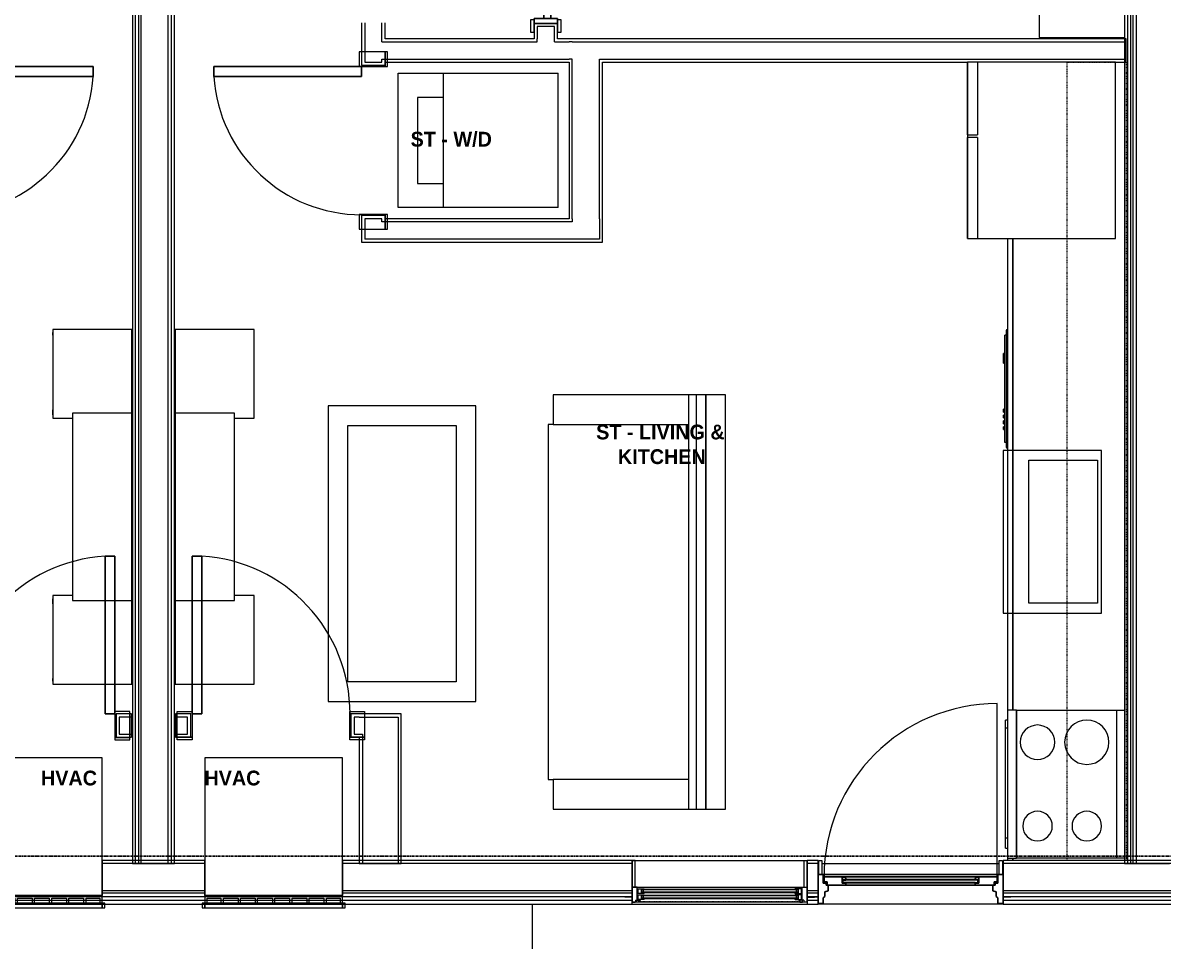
# Model space of a CAD drawing. Header units: inches. Extents: x -4093 to -1777, y 9773 to 12264.
# Drawn here: x -2741.2 to -2509.9, y 11268.6 to 11454.9 of the extents above; entities that cross this region are included whole.
import ezdxf

# ---------------------------------------------------------------- set-up
doc = ezdxf.new("R2010")
doc.units = ezdxf.units.IN
doc.header["$MEASUREMENT"] = 0
doc.linetypes.add('Dash', pattern=[0.25, 0.125, -0.125])
doc.linetypes.add('Grid Line 1_2_', pattern=[0.875, 0.5, -0.125, 0.125, -0.125])
for name, color, linetype, lineweight in [('0-1', 7, 'Continuous', 5), ('0-2', 7, 'Continuous', 9), ('A-AREA-IDEN', 2, 'Continuous', 9), ('A-DETL-GENF', 92, 'Continuous', 18), ('A-DETL-GENF-HDLN', 1, 'Dash', 9), ('A-DOOR-1', 7, 'Continuous', 9), ('A-DOOR-2', 10, 'Continuous', 30), ('A-DOOR-4', 31, 'Continuous', 9), ('A-DOOR-5', 31, 'Continuous', 30), ('A-DOOR-FRAM', 31, 'Continuous', 30), ('A-DOOR-FRAM-1', 10, 'Continuous', 30), ('A-DOOR-FRAM-2', 31, 'Continuous', 9), ('A-DOOR-GLAZ', 31, 'Continuous', 9), ('A-FLOR-1', 7, 'Continuous', 9), ('A-FLOR-2', 192, 'Continuous', 9), ('A-GENM', 5, 'Continuous', 9), ('A-GLAZ', 151, 'Continuous', 18), ('A-GLAZ-1', 151, 'Continuous', 9), ('A-GLAZ-2', 151, 'Continuous', 30), ('A-WALL', 113, 'Continuous', 18), ('A-WALL-1', 7, 'Continuous', 9), ('A-WALL-2', 250, 'Continuous', 18), ('A-WALL-3', 113, 'Continuous', 9), ('I-FURN', 30, 'Continuous', 9), ('I-FURN-1', 7, 'Continuous', 9), ('I-WALL-1', 7, 'Continuous', 9), ('P-SANR-FIXT-1', 7, 'Continuous', 9), ('Q-CASE-1', 7, 'Continuous', 9), ('Q-CASE-HDLN-1', 7, 'Dash', 9), ('Q-SPCQ-1', 7, 'Continuous', 9), ('S-GRID-1', 1, 'Grid Line 1_2_', 30)]:
    doc.layers.add(name, color=color, linetype=linetype, lineweight=lineweight)
doc.styles.add('Century Gothic_B', font='GOTHICB.TTF', dxfattribs={"height": 3})

# ---------------------------------------------------------------- blocks, each defined once
blk = doc.blocks.new('Entertainment_Center_14771 - Entertainment_Center_14771-1352616-BACKGROUND - 1ST FLOOR')
at = {"layer": 'I-FURN-1'}
for p, q in [((-36, 6.12), (-19, 6.12)), ((-36, 6), (-36, 6.12)), ((-19, 6), (-36, 6)), ((-19, 6), (-36, 6)), ((-36, 6), (-36, -10)), ((-19, 6.12), (19, 6.12)), ((-19, 6), (-19, 6.12)), ((19, 6), (-19, 6)), ((19, 6), (-19, 6)), ((-19, 6), (-19, -6)), ((19, 6.12), (36, 6.12)), ((19, 6.12), (19, 6)), ((36, 6), (19, 6)), ((19, -6), (19, 6)), ((36, 6), (19, 6)), ((36, 6), (36, 6.12)), ((36, -10), (36, 6)), ((-19, -6), (19, -6)), ((-18, -10), (-18, -6)), ((18, -6), (18, -10)), ((-36, -10), (-18, -10)), ((-35.34, -10), (-35.34, -10.03)), ((-35.34, -10.03), (-34.85, -10.03)), ((-34.85, -10.03), (-34.85, -10)), ((-19.66, -10), (-19.66, -10.03)), ((-19.66, -10.03), (-18.66, -10.03)), ((-18.66, -10.03), (-18.66, -10)), ((18, -10), (36, -10)), ((18.66, -10), (18.66, -10.03)), ((18.66, -10.03), (19.66, -10.03)), ((19.66, -10.03), (19.66, -10)), ((34.85, -10), (34.85, -10.03)), ((34.85, -10.03), (35.34, -10.03)), ((35.34, -10.03), (35.34, -10))]:
    blk.add_line(p, q, dxfattribs=at)
blk = doc.blocks.new('Couch-Both_Arms-Generic - 1-1352606-BACKGROUND - 1ST FLOOR')
at = {"layer": 'I-FURN'}
for p, q in [((-42, 13.5), (42, 13.5)), ((42, 13.5), (-42, 13.5)), ((-42, 13.5), (-42, 10)), ((42, 10), (42, 13.5)), ((-42, 11.5), (42, 11.5)), ((-42, 10), (-42, -17.5)), ((-42, 10), (42, 10)), ((-36, -17.5), (-36, 10)), ((36, 10), (36, -17.5)), ((42, -17.5), (42, 10)), ((-42, -17.5), (-36, -17.5)), ((-36, -17.5), (-36, -18.5)), ((-36, -18.5), (36, -18.5)), ((36, -18.5), (36, -17.5)), ((36, -17.5), (42, -17.5))]:
    blk.add_line(p, q, dxfattribs=at)
at = {"layer": 'I-FURN-1'}
for p, q in [((42, 17.5), (-42, 17.5)), ((-42, 17.5), (-42, 13.5)), ((42, 13.5), (42, 17.5))]:
    blk.add_line(p, q, dxfattribs=at)
blk = doc.blocks.new('Table-Coffee - one-1352608-BACKGROUND - 1ST FLOOR')
at = {"layer": 'I-FURN-1'}
for p, q in [((30.72, 18.75), (-29.28, 18.75)), ((-29.28, 18.75), (-29.28, -11.25)), ((30.72, -11.25), (30.72, 18.75)), ((-25.28, -7.25), (-25.28, 14.75)), ((-25.28, 14.75), (26.72, 14.75)), ((26.72, 14.75), (26.72, -7.25)), ((26.72, -7.25), (-25.28, -7.25)), ((-29.28, -11.25), (30.72, -11.25))]:
    blk.add_line(p, q, dxfattribs=at)
blk = doc.blocks.new('Entertainment_Center_14771 - Entertainment_Center_14771-3403083-BACKGROUND - 1ST FLOOR')
at = {"layer": 'I-FURN-1'}
for p, q in [((-18, 10), (-36, 10)), ((-36, 10), (-36, -6)), ((-34.85, 10.03), (-35.34, 10.03)), ((-35.34, 10.03), (-35.34, 10)), ((-34.85, 10), (-34.85, 10.03)), ((-18.66, 10.03), (-19.66, 10.03)), ((-19.66, 10.03), (-19.66, 10)), ((-18.66, 10), (-18.66, 10.03)), ((-18, 6), (-18, 10)), ((36, 10), (18, 10)), ((18, 10), (18, 6)), ((18.66, 10.03), (18.66, 10)), ((19.66, 10.03), (18.66, 10.03)), ((19.66, 10), (19.66, 10.03)), ((35.34, 10.03), (34.85, 10.03)), ((34.85, 10.03), (34.85, 10)), ((35.34, 10), (35.34, 10.03)), ((36, -6), (36, 10)), ((19, 6), (-19, 6)), ((-19, 6), (-19, -6)), ((19, -6), (19, 6)), ((-36, -6), (-19, -6)), ((-36, -6.13), (-36, -6)), ((-36, -6), (-19, -6)), ((-19, -6.13), (-36, -6.13)), ((-19, -6), (19, -6)), ((-19, -6.13), (-19, -6)), ((-19, -6), (19, -6)), ((19, -6.13), (-19, -6.13)), ((19, -6), (36, -6)), ((19, -6), (19, -6.13)), ((19, -6), (36, -6)), ((36, -6.13), (19, -6.13)), ((36, -6.13), (36, -6))]:
    blk.add_line(p, q, dxfattribs=at)
blk = doc.blocks.new('SLIDING - FLUSH - SLIDING - FLUSH - 5-0 x 6-8-3934327-BACKGROUND - 1ST FLOOR')
at = {"layer": 'A-DOOR-1'}
for p, q in [((-30.25, 3), (-32.75, 3)), ((-32.75, 3), (-32.75, 2.25)), ((-30.25, 2.25), (-30.25, 3)), ((30.25, 3), (30.25, 2.25)), ((32.75, 3), (30.25, 3)), ((32.75, 2.25), (32.75, 3)), ((-32.75, 2.25), (-30.25, 2.25)), ((30.25, 2.25), (32.75, 2.25)), ((-30.25, -2.5), (-32.75, -2.5)), ((-32.75, -2.5), (-32.75, -3.25)), ((-32.75, -3.25), (-30.25, -3.25)), ((-30.25, -3.25), (-30.25, -2.5)), ((32.75, -2.5), (30.25, -2.5)), ((30.25, -2.5), (30.25, -3.25)), ((30.25, -3.25), (32.75, -3.25)), ((32.75, -3.25), (32.75, -2.5))]:
    blk.add_line(p, q, dxfattribs=at)
at = {"layer": 'A-DOOR-2'}
for p, q in [((1, 2.25), (-30, 2.25)), ((-30, 2.25), (-30, 0.87)), ((-30, 0.87), (1, 0.87)), ((30, 0.87), (-1, 0.87)), ((-1, 0.87), (-1, -0.5)), ((1, 0.87), (1, 2.25)), ((30, -0.5), (30, 0.87)), ((-1, -0.5), (30, -0.5))]:
    blk.add_line(p, q, dxfattribs=at)
at = {"layer": 'A-DOOR-FRAM-1'}
for p, q in [((-30, 2.25), (-31, 2.25)), ((-31, 2.25), (-31, -2.5)), ((-30, -2.5), (-30, 2.25)), ((31, 2.25), (30, 2.25)), ((30, 2.25), (30, -2.5)), ((31, -2.5), (31, 2.25)), ((-31, -2.5), (-30, -2.5)), ((30, -2.5), (31, -2.5))]:
    blk.add_line(p, q, dxfattribs=at)
blk = doc.blocks.new('SWING - SINGLE - FLUSH - SWING - FLUSH - 2-6 x 6-8 - PASSAGE-4346080-BACKGROUND - 1ST FLOOR')
at = {"layer": 'A-DOOR-1'}
for p, q in [((-15, 2.875), (-18, 2.875)), ((-18, 2.875), (-18, -2.375)), ((-15, -2.375), (-15, 2.875)), ((18, 2.875), (15, 2.875)), ((15, 2.875), (15, -2.375)), ((18, -2.375), (18, 2.875)), ((-18, -2.375), (-15, -2.375)), ((-15, -2.375), (-18, -2.375)), ((-18, -2.375), (-18, -2.875)), ((-18, -2.875), (-15, -2.875)), ((-15, -2.875), (-15, -2.375)), ((15, -2.375), (18, -2.375)), ((18, -2.375), (15, -2.375)), ((15, -2.375), (15, -2.875)), ((15, -2.875), (18, -2.875)), ((18, -2.875), (18, -2.375))]:
    blk.add_line(p, q, dxfattribs=at)
blk.add_arc((15, 2.375), 30.067, 93.81407, 180, dxfattribs=at)
at = {"layer": 'A-DOOR-2'}
for p, q in [((13, 2.375), (13, 32.375)), ((15, 32.375), (13, 32.375)), ((15, 2.375), (15, 32.375)), ((15, 2.375), (13, 2.375))]:
    blk.add_line(p, q, dxfattribs=at)
blk = doc.blocks.new('Stacked Washer and Dryer - 26_x25_ - Private-3627842-BACKGROUND - 1ST FLOOR')
at = {"layer": 'P-SANR-FIXT-1'}
for p, q in [((0, 13.625), (32.4375, 13.625)), ((0, 13.625), (0, -13.625)), ((23.34375, -13.625), (23.34375, 13.625)), ((32.4375, 13.625), (32.4375, -13.625)), ((28.53125, 8.75), (23.34375, 8.75)), ((28.53125, -8.75), (28.53125, 8.75)), ((23.34375, -8.75), (28.53125, -8.75)), ((32.4375, -13.625), (0, -13.625))]:
    blk.add_line(p, q, dxfattribs=at)
blk = doc.blocks.new('SWING - SINGLE - FLUSH - SWING - FLUSH - 2-6 x 6-8 - PASSAGE-4346079-BACKGROUND - 1ST FLOOR')
at = {"layer": 'A-DOOR-1'}
for p, q in [((-18, 2.375), (-18, 2.875)), ((-18, 2.875), (-15, 2.875)), ((-18, 2.375), (-15, 2.375)), ((-18, -2.875), (-18, 2.375)), ((-15, 2.375), (-18, 2.375)), ((-15, 2.875), (-15, 2.375)), ((-15, 2.375), (-15, -2.875)), ((15, 2.375), (15, 2.875)), ((15, 2.875), (18, 2.875)), ((15, 2.375), (18, 2.375)), ((15, -2.875), (15, 2.375)), ((18, 2.375), (15, 2.375)), ((18, 2.875), (18, 2.375)), ((18, 2.375), (18, -2.875)), ((-15, -2.875), (-18, -2.875)), ((18, -2.875), (15, -2.875))]:
    blk.add_line(p, q, dxfattribs=at)
blk.add_arc((15, -2.375), 30.067, 180, 266.18593, dxfattribs=at)
at = {"layer": 'A-DOOR-2'}
for p, q in [((13, -2.375), (13, -32.375)), ((15, -2.375), (13, -2.375)), ((15, -2.375), (15, -32.375)), ((15, -32.375), (13, -32.375))]:
    blk.add_line(p, q, dxfattribs=at)
blk = doc.blocks.new('Table-Night Stand - 18_ x 18_ x 24_-V68-BACKGROUND - 1ST FLOOR')
at = {"layer": 'I-FURN-1'}
for p, q in [((18.15, 0), (18.15, 17.37)), ((0.15, 0), (18.15, 0))]:
    blk.add_line(p, q, dxfattribs=at)
blk = doc.blocks.new('OD_CW_Base Cabinet - OD_CW_Base Cabinet-3857769-BACKGROUND - 1ST FLOOR')
at = {"layer": 'Q-CASE-1'}
for p, q in [((0.74, 0), (1.24, 0)), ((31.24, 0), (126.94, 0))]:
    blk.add_line(p, q, dxfattribs=at)
blk = doc.blocks.new('OD_CW_Upper Cabinet - OD_CW_Upper Cabinet-4366999-BACKGROUND - 1ST FLOOR')
at = {"layer": 'Q-CASE-HDLN-1'}
for p, q in [((0.74, -24), (0.74, -12)), ((0.74, -12), (162.69, -12)), ((162.69, -12), (162.69, -24)), ((162.69, -24), (0.74, -24))]:
    blk.add_line(p, q, dxfattribs=at)
blk = doc.blocks.new('SWING - SINGLE - FLUSH - SWING - 32_ x 80_ - WITH ACOUSTICAL SEAL-4346081-BACKGROUND - 1ST FLOOR')
at = {"layer": 'A-DOOR-1'}
for p, q in [((-19, 2.37), (-19, 2.87)), ((-19, 2.87), (-16, 2.87)), ((-19, 2.37), (-16, 2.37)), ((-19, -2.88), (-19, 2.37)), ((-16, 2.37), (-19, 2.37)), ((-16, 2.87), (-16, 2.37)), ((-16, 2.37), (-16, -2.88)), ((16, 2.37), (16, 2.87)), ((16, 2.87), (19, 2.87)), ((16, 2.37), (19, 2.37)), ((16, -2.88), (16, 2.37)), ((19, 2.37), (16, 2.37)), ((19, 2.87), (19, 2.37)), ((19, 2.37), (19, -2.88)), ((-16, -2.88), (-19, -2.88)), ((19, -2.88), (16, -2.88))]:
    blk.add_line(p, q, dxfattribs=at)
blk.add_arc((16, -2.38), 32.07, 180, 266.4241, dxfattribs=at)
at = {"layer": 'A-DOOR-2'}
for p, q in [((14, -2.38), (14, -34.38)), ((16, -2.38), (14, -2.38)), ((16, -2.38), (16, -34.38)), ((16, -34.38), (14, -34.38))]:
    blk.add_line(p, q, dxfattribs=at)
blk = doc.blocks.new('SWING - SINGLE - FLUSH - SWING - 32_ x 80_ - WITH ACOUSTICAL SEAL-4346071-BACKGROUND - 1ST FLOOR')
at = {"layer": 'A-DOOR-1'}
for p, q in [((-16, 2.87), (-19, 2.87)), ((-19, 2.87), (-19, -2.38)), ((-16, -2.38), (-16, 2.87)), ((19, 2.87), (16, 2.87)), ((16, 2.87), (16, -2.38)), ((19, -2.38), (19, 2.87)), ((-19, -2.38), (-16, -2.38)), ((-16, -2.38), (-19, -2.38)), ((-19, -2.38), (-19, -2.88)), ((-19, -2.88), (-16, -2.88)), ((-16, -2.88), (-16, -2.38)), ((16, -2.38), (19, -2.38)), ((19, -2.38), (16, -2.38)), ((16, -2.38), (16, -2.88)), ((16, -2.88), (19, -2.88)), ((19, -2.88), (19, -2.38))]:
    blk.add_line(p, q, dxfattribs=at)
blk.add_arc((16, 2.37), 32.07, 93.5759, 180, dxfattribs=at)
at = {"layer": 'A-DOOR-2'}
for p, q in [((14, 2.37), (14, 34.38)), ((16, 34.38), (14, 34.38)), ((16, 2.37), (16, 34.38)), ((16, 2.37), (14, 2.37))]:
    blk.add_line(p, q, dxfattribs=at)
blk = doc.blocks.new('Stainless Steel Farmhous Kitchen Sink - Stainless Steel Farmhous Kitchen Sink-2443921-BACKGROUND - 1ST FLOOR')
at = {"layer": 'P-SANR-FIXT-1'}
for p, q in [((0, -2.25), (-33, -2.25)), ((-33, -2.25), (-33, -22.2)), ((0, -22.2), (0, -2.25)), ((-31, -16.96), (-31, -3)), ((-31, -3), (-2, -3)), ((-2, -3), (-2, -16.96)), ((-2, -16.96), (-31, -16.96)), ((-33, -22.2), (0, -22.2))]:
    blk.add_line(p, q, dxfattribs=at)
blk = doc.blocks.new('Refrigerator_-_Side-by-Side_6047 - 36_ X 30_-345559-BACKGROUND - 1ST FLOOR')
at = {"layer": 'Q-SPCQ-1'}
for p, q in [((17.87, 14.42), (-17.88, 14.42)), ((-17.88, 14.42), (-17.88, -15.58)), ((17.87, -15.58), (17.87, 14.42)), ((-17.88, -13.58), (-3.13, -13.58)), ((-17.88, -13.58), (-17.88, -15.58)), ((-3.13, -15.58), (-3.13, -13.58)), ((-2.63, -13.58), (17.87, -13.58)), ((-2.63, -13.58), (-2.63, -15.58)), ((17.87, -15.58), (17.87, -13.58)), ((-17.88, -15.58), (17.87, -15.58)), ((-3.13, -15.58), (-17.88, -15.58)), ((17.87, -15.58), (-2.63, -15.58))]:
    blk.add_line(p, q, dxfattribs=at)
blk = doc.blocks.new('CTR - 1st Phase - Unit Layouts_rvt-1-BACKGROUND - 1ST FLOOR')
at = {"layer": 'A-FLOR-1'}
for p, q in [((-2579.87, 11284.29), (-2579.75, 11284.29)), ((-2579.12, 11284.29), (-2543.12, 11284.29)), ((-2542.5, 11284.29), (-2542.37, 11284.29))]:
    blk.add_line(p, q, dxfattribs=at)
at = {"layer": 'A-WALL-1'}
for p, q in [((-2672.5, 11454.86), (-2672.5, 11446.24)), ((-2667.75, 11451.61), (-2667.75, 11454.86)), ((-2637.5, 11454.74), (-2637.5, 11451.61)), ((-2632.75, 11454.74), (-2637.5, 11454.74)), ((-2632.75, 11451.61), (-2632.75, 11454.74)), ((-2637.5, 11451.61), (-2667.75, 11451.61)), ((-2630.37, 11451.61), (-2632.75, 11451.61)), ((-2517.37, 11451.61), (-2630.37, 11451.61)), ((-2517.37, 11446.86), (-2517.37, 11451.61)), ((-2672.5, 11446.24), (-2667.75, 11446.24)), ((-2667.75, 11446.24), (-2667.75, 11446.86)), ((-2667.75, 11446.86), (-2630.37, 11446.86)), ((-2630.37, 11446.86), (-2630.37, 11415.12)), ((-2623.62, 11446.86), (-2549.56, 11446.86)), ((-2623.62, 11415.12), (-2623.62, 11446.86)), ((-2519.56, 11446.86), (-2517.37, 11446.86)), ((-2667.75, 11415.74), (-2672.5, 11415.74)), ((-2672.5, 11415.74), (-2672.5, 11410.37)), ((-2667.75, 11415.12), (-2667.75, 11415.74)), ((-2630.37, 11415.12), (-2667.75, 11415.12)), ((-2623.62, 11410.99), (-2623.62, 11415.12)), ((-2623.62, 11410.37), (-2623.62, 11410.99)), ((-2672.5, 11410.37), (-2671.87, 11410.37)), ((-2671.87, 11410.37), (-2667.75, 11410.37)), ((-2667.75, 11410.37), (-2623.62, 11410.37)), ((-2719.16, 11314.66), (-2722.29, 11314.66)), ((-2722.29, 11314.66), (-2722.29, 11309.91)), ((-2719.16, 11309.91), (-2719.16, 11314.66)), ((-2707.16, 11314.66), (-2710.29, 11314.66)), ((-2710.29, 11314.66), (-2710.29, 11309.91)), ((-2707.16, 11309.91), (-2707.16, 11314.66)), ((-2672.97, 11314.66), (-2674.66, 11314.66)), ((-2674.66, 11314.66), (-2674.66, 11309.91)), ((-2722.29, 11309.91), (-2719.16, 11309.91)), ((-2710.29, 11309.91), (-2707.16, 11309.91)), ((-2674.66, 11309.91), (-2672.97, 11309.91))]:
    blk.add_line(p, q, dxfattribs=at)
at = {"layer": 'A-WALL-2'}
for p, q in [((-2671.87, 11454.86), (-2671.87, 11446.86)), ((-2668.37, 11450.99), (-2668.37, 11454.86)), ((-2635.12, 11454.11), (-2636.87, 11454.11)), ((-2636.87, 11454.11), (-2636.87, 11451.61)), ((-2633.37, 11454.11), (-2635.12, 11454.11)), ((-2633.37, 11451.61), (-2633.37, 11454.11)), ((-2668.37, 11450.99), (-2667.75, 11450.99)), ((-2667.75, 11450.99), (-2636.87, 11450.99)), ((-2636.87, 11450.99), (-2636.87, 11451.61)), ((-2633.37, 11450.99), (-2633.37, 11451.61)), ((-2633.37, 11450.99), (-2630.37, 11450.99)), ((-2629.75, 11450.99), (-2630.37, 11450.99)), ((-2629.75, 11450.99), (-2517.37, 11450.99)), ((-2671.87, 11446.86), (-2670.12, 11446.86)), ((-2670.12, 11446.86), (-2668.37, 11446.86)), ((-2668.37, 11446.86), (-2668.37, 11447.49)), ((-2668.37, 11447.49), (-2667.75, 11447.49)), ((-2667.75, 11447.49), (-2630.37, 11447.49)), ((-2629.75, 11447.49), (-2630.37, 11447.49)), ((-2629.75, 11446.86), (-2629.75, 11447.49)), ((-2629.75, 11415.12), (-2629.75, 11446.86)), ((-2624.25, 11447.49), (-2517.37, 11447.49)), ((-2624.25, 11446.86), (-2624.25, 11447.49)), ((-2624.25, 11415.12), (-2624.25, 11446.86)), ((-2671.87, 11415.11), (-2671.87, 11410.99)), ((-2670.12, 11415.11), (-2671.87, 11415.11)), ((-2668.37, 11415.11), (-2670.12, 11415.11)), ((-2668.37, 11414.49), (-2668.37, 11415.11)), ((-2667.75, 11414.49), (-2668.37, 11414.49)), ((-2629.75, 11414.49), (-2667.75, 11414.49)), ((-2629.75, 11415.12), (-2629.75, 11414.49)), ((-2624.25, 11415.12), (-2624.25, 11414.49)), ((-2624.25, 11414.49), (-2624.25, 11410.99)), ((-2668.37, 11410.99), (-2671.87, 11410.99)), ((-2667.75, 11410.99), (-2668.37, 11410.99)), ((-2624.25, 11410.99), (-2667.75, 11410.99)), ((-2721.66, 11314.03), (-2721.66, 11312.28)), ((-2719.16, 11314.03), (-2721.66, 11314.03)), ((-2707.79, 11314.03), (-2710.29, 11314.03)), ((-2707.79, 11312.28), (-2707.79, 11314.03)), ((-2672.97, 11314.03), (-2674.04, 11314.03)), ((-2674.04, 11314.03), (-2674.04, 11312.28)), ((-2672.97, 11314.03), (-2672.35, 11314.03)), ((-2672.35, 11314.03), (-2665.1, 11314.03)), ((-2665.1, 11314.03), (-2665.1, 11284.28)), ((-2721.66, 11312.28), (-2721.66, 11310.53)), ((-2707.79, 11310.53), (-2707.79, 11312.28)), ((-2674.04, 11312.28), (-2674.04, 11310.53)), ((-2721.66, 11310.53), (-2719.16, 11310.53)), ((-2710.29, 11310.53), (-2707.79, 11310.53)), ((-2674.04, 11310.53), (-2672.97, 11310.53)), ((-2672.97, 11310.53), (-2672.35, 11310.53)), ((-2672.35, 11310.53), (-2672.35, 11284.28))]:
    blk.add_line(p, q, dxfattribs=at)
at = {"layer": 'I-WALL-1'}
for p, q in [((-2665.1, 11314.66), (-2672.97, 11314.66)), ((-2664.47, 11314.66), (-2665.1, 11314.66)), ((-2664.47, 11284.28), (-2664.47, 11314.66)), ((-2672.97, 11309.91), (-2672.97, 11284.28)), ((-2672.97, 11284.28), (-2664.47, 11284.28))]:
    blk.add_line(p, q, dxfattribs=at)
at = {"layer": 'Q-CASE-1'}
for p, q in [((-2541.37, 11315.41), (-2541.37, 11411.11)), ((-2540.37, 11315.41), (-2540.37, 11411.11)), ((-2540.37, 11411.11), (-2540.37, 11315.41)), ((-2541.37, 11284.91), (-2541.37, 11285.41)), ((-2540.37, 11284.91), (-2540.37, 11285.41)), ((-2540.37, 11285.41), (-2540.37, 11284.91))]:
    blk.add_line(p, q, dxfattribs=at)
at = {"layer": 'Q-SPCQ-1'}
for p, q in [((-2541.75, 11392.42), (-2541.75, 11369.69)), ((-2541.37, 11392.61), (-2541.55, 11392.61)), ((-2542, 11369.71), (-2542, 11391.52)), ((-2541.75, 11391.52), (-2542, 11391.52)), ((-2542, 11387.79), (-2542.25, 11387.79)), ((-2542.25, 11386.81), (-2542.25, 11387.79)), ((-2542.25, 11385.82), (-2542.25, 11386.81)), ((-2542.25, 11385.82), (-2542, 11385.82)), ((-2542.25, 11375.87), (-2542.25, 11376.46)), ((-2542, 11376.46), (-2542.25, 11376.46)), ((-2542.25, 11375.87), (-2542, 11375.87)), ((-2542.25, 11374.69), (-2542.25, 11375.28)), ((-2542, 11375.28), (-2542.25, 11375.28)), ((-2542.25, 11374.69), (-2542, 11374.69)), ((-2542.25, 11373.51), (-2542.25, 11374.1)), ((-2542, 11374.1), (-2542.25, 11374.1)), ((-2542.25, 11373.51), (-2542, 11373.51)), ((-2542.25, 11372.33), (-2542.25, 11372.92)), ((-2542, 11372.92), (-2542.25, 11372.92)), ((-2542.25, 11372.33), (-2542, 11372.33)), ((-2541.75, 11369.71), (-2542, 11369.71)), ((-2541.75, 11369.69), (-2541.75, 11368.81)), ((-2541.55, 11368.61), (-2541.37, 11368.61)), ((-2541.37, 11285.41), (-2541.37, 11315.41)), ((-2539.62, 11315.41), (-2541.37, 11315.41)), ((-2539.62, 11315.41), (-2539.62, 11285.41)), ((-2539.62, 11285.41), (-2539.62, 11315.41)), ((-2539.62, 11315.41), (-2519.37, 11315.41)), ((-2519.37, 11315.41), (-2517.69, 11315.41)), ((-2519.37, 11315.41), (-2519.37, 11285.41)), ((-2541.87, 11311.8), (-2541.87, 11313.41)), ((-2541.37, 11313.41), (-2541.87, 11313.41)), ((-2541.87, 11289.54), (-2541.87, 11311.8)), ((-2541.37, 11311.8), (-2541.87, 11311.8)), ((-2541.87, 11287.41), (-2541.87, 11289.54)), ((-2541.87, 11289.54), (-2541.37, 11289.54)), ((-2541.87, 11287.41), (-2541.37, 11287.41)), ((-2541.37, 11285.41), (-2539.62, 11285.41)), ((-2519.37, 11285.41), (-2539.62, 11285.41)), ((-2517.69, 11285.41), (-2519.37, 11285.41))]:
    blk.add_line(p, q, dxfattribs=at)
for centre, radius, start, end in [((-2541.55, 11392.42), 0.197, 90, 180), ((-2541.55, 11392.42), 0.197, 105, 165), ((-2540.68, 11369.69), 1.07, 180, 229.1261), ((-2541.55, 11368.81), 0.197, 180, 270), ((-2535.37, 11308.91), 3.5, 90, 270), ((-2535.37, 11308.91), 3.5, 270, 90), ((-2525.37, 11308.91), 4.5, 90, 270), ((-2525.37, 11308.91), 4.5, 270, 90), ((-2535.37, 11291.91), 3, 90, 270), ((-2535.37, 11291.91), 3, 270, 90), ((-2525.37, 11291.91), 3, 90, 270), ((-2525.37, 11291.91), 3, 270, 90)]:
    blk.add_arc(centre, radius, start, end, dxfattribs=at)
at = {"layer": '0-2'}
for name, p, rotation in [('SLIDING - FLUSH - SLIDING - FLUSH - 5-0 x 6-8-3934327-BACKGROUND - 1ST FLOOR', (-2635, 11485.74), 270.0000000000471), ('Table-Night Stand - 18_ x 18_ x 24_-V68-BACKGROUND - 1ST FLOOR', (-2535.06, 11470.01), 270.0000000000298), ('SWING - SINGLE - FLUSH - SWING - FLUSH - 2-6 x 6-8 - PASSAGE-4346079-BACKGROUND - 1ST FLOOR', (-2759.32, 11430.99), 90.00000000002414), ('SWING - SINGLE - FLUSH - SWING - FLUSH - 2-6 x 6-8 - PASSAGE-4346080-BACKGROUND - 1ST FLOOR', (-2670.12, 11430.99), 89.99999999997588), ('Refrigerator_-_Side-by-Side_6047 - 36_ X 30_-345559-BACKGROUND - 1ST FLOOR', (-2533.98, 11428.99), 269.9999999999832), ('OD_CW_Upper Cabinet - OD_CW_Upper Cabinet-4366999-BACKGROUND - 1ST FLOOR', (-2541.37, 11284.18), 89.99999999997452), ('Stacked Washer and Dryer - 26_x25_ - Private-3627842-BACKGROUND - 1ST FLOOR', (-2632.62, 11430.99), 180), ('OD_CW_Base Cabinet - OD_CW_Base Cabinet-3857769-BACKGROUND - 1ST FLOOR', (-2541.37, 11284.18), 89.99999999999467), ('Entertainment_Center_14771 - Entertainment_Center_14771-3403083-BACKGROUND - 1ST FLOOR', (-2725.15, 11356.67), 89.9999999999993), ('Entertainment_Center_14771 - Entertainment_Center_14771-1352616-BACKGROUND - 1ST FLOOR', (-2704.3, 11356.67), 89.99999999999355), ('Couch-Both_Arms-Generic - 1-1352606-BACKGROUND - 1ST FLOOR', (-2616.15, 11337.36), 269.9999999999905), ('Table-Coffee - one-1352608-BACKGROUND - 1ST FLOOR', (-2660.55, 11346.47), 90.00000000000362), ('Stainless Steel Farmhous Kitchen Sink - Stainless Steel Farmhous Kitchen Sink-2443921-BACKGROUND - 1ST FLOOR', (-2520.17, 11335.11), 269.999999999982), ('SWING - SINGLE - FLUSH - SWING - 32_ x 80_ - WITH ACOUSTICAL SEAL-4346081-BACKGROUND - 1ST FLOOR', (-2690.91, 11312.28), 180)]:
    blk.add_blockref(name, p, dxfattribs=dict(at, rotation=rotation))
blk.add_blockref('SWING - SINGLE - FLUSH - SWING - 32_ x 80_ - WITH ACOUSTICAL SEAL-4346071-BACKGROUND - 1ST FLOOR', (-2738.54, 11312.28), dxfattribs=at)
blk = doc.blocks.new('CTR - 1st Phase - Common Walls_rvt-1-BACKGROUND - 1ST FLOOR')
at = {"layer": 'A-WALL-2'}
for p, q in [((-2517.06, 11284.29), (-2517.06, 11640.61)), ((-2516.44, 11284.29), (-2516.44, 11640.61)), ((-2515.94, 11284.29), (-2515.94, 11640.61)), ((-2515.31, 11284.29), (-2515.31, 11640.61)), ((-2718.35, 11284.29), (-2718.35, 11622.61)), ((-2717.72, 11284.29), (-2717.72, 11622.61)), ((-2717.22, 11284.29), (-2717.22, 11622.61)), ((-2711.72, 11284.29), (-2711.72, 11622.61)), ((-2711.1, 11284.29), (-2711.1, 11622.61))]:
    blk.add_line(p, q, dxfattribs=at)
at = {"layer": 'I-WALL-1'}
for p, q in [((-2718.97, 11622.61), (-2718.97, 11284.29)), ((-2710.47, 11284.29), (-2710.47, 11622.61)), ((-2517.69, 11601.86), (-2517.69, 11284.29)), ((-2718.97, 11284.29), (-2710.47, 11284.29)), ((-2517.69, 11284.29), (-2508.56, 11284.29))]:
    blk.add_line(p, q, dxfattribs=at)
blk = doc.blocks.new('CTR - 1st Phase - Structure_rvt-1-BACKGROUND - 1ST FLOOR')
at = {"layer": 'S-GRID-1'}
blk.add_line((-1777.25, 11285.79), (-4076.95, 11285.79), dxfattribs=at)
blk = doc.blocks.new('Bayer Built Door - VISTAGRANDE FLUSH _RH_ - 37-1_2__ x 81-3_4__ - 1ST FLOOR-3442498-BACKGROUND - 1ST FLOOR')
at = {"layer": 'A-DOOR-4'}
blk.add_line((17.56, 1.16), (17.56, 36.28), dxfattribs=at)
blk.add_arc((17.56, 1.16), 35.12, 90, 180, dxfattribs=at)
at = {"layer": 'A-DOOR-5'}
for p, q in [((-17.56, 0.09), (-17.56, 1.16)), ((-17.56, 1.16), (-13.13, 1.16)), ((-16.95, 0.08), (-17.56, 0.09)), ((-16.95, -0.56), (-16.95, 0.08)), ((-13.87, 1.16), (-13.87, -0.16)), ((-13.87, 1.16), (-13.87, 1.09)), ((-13.87, 1.09), (-13.36, 1.09)), ((-13.13, 0.59), (-13.87, 0.59)), ((-13.36, 1.09), (-13.16, 0.84)), ((-13.16, 0.84), (-13.13, 0.66)), ((13.12, 1.16), (-13.13, 1.16)), ((-13.13, 0.66), (-13.13, 0.59)), ((13.16, 0.84), (13.12, 0.66)), ((13.12, 0.66), (13.12, 0.59)), ((13.12, 0.59), (13.87, 0.59)), ((17.56, 1.16), (13.12, 1.16)), ((13.36, 1.09), (13.16, 0.84)), ((13.87, 1.09), (13.36, 1.09)), ((13.87, 1.16), (13.87, -0.16)), ((13.87, 1.16), (13.87, 1.09)), ((16.95, 0.08), (17.56, 0.09)), ((16.95, -0.56), (16.95, 0.08)), ((17.56, 0.09), (17.56, 1.16)), ((-16.95, -0.56), (-13.13, -0.56)), ((-13.87, -0.16), (-13.13, -0.16)), ((-13.13, -0.25), (-13.16, -0.56)), ((13.12, -0.56), (-13.13, -0.56)), ((-13.13, -0.16), (-13.13, -0.25)), ((13.12, -0.16), (13.12, -0.25)), ((13.87, -0.16), (13.12, -0.16)), ((13.12, -0.25), (13.16, -0.56)), ((16.95, -0.56), (13.12, -0.56))]:
    blk.add_line(p, q, dxfattribs=at)
at = {"layer": 'A-DOOR-FRAM'}
for p, q in [((-18.75, -4.25), (-18.75, 1.62)), ((-18.75, 1.62), (-17.72, 1.62)), ((-18.37, 1.62), (-18.75, 1.62)), ((-18.75, 1.62), (-18.63, 1.62)), ((-18, 1.62), (18, 1.62)), ((-17.72, 1.62), (-17.72, -0.16)), ((17.72, 1.62), (17.72, -0.16)), ((18.75, 1.62), (17.72, 1.62)), ((18.62, 1.62), (18.75, 1.62)), ((18.75, -4.25), (18.75, 1.62)), ((-17.72, -0.16), (-17.14, -0.16)), ((-16.69, -1.73), (-17.38, -1.89)), ((-17.38, -1.89), (-17.38, -2.89)), ((-17.14, -0.16), (-17.14, -0.59)), ((-17.14, -0.59), (-16.69, -0.59)), ((-16.69, -0.59), (-16.69, -1.73)), ((17.14, -0.59), (16.69, -0.59)), ((16.69, -0.59), (16.69, -1.73)), ((16.69, -1.73), (17.38, -1.89)), ((17.14, -0.16), (17.14, -0.59)), ((17.72, -0.16), (17.14, -0.16)), ((17.38, -1.89), (17.38, -2.89)), ((-20.38, -2.94), (-18.75, -2.94)), ((-18.75, -4.25), (-17.72, -4.25)), ((-17.38, -2.89), (-17.72, -3.13)), ((-17.72, -3.13), (-17.72, -4.25)), ((17.38, -2.89), (17.72, -3.13)), ((17.72, -3.13), (17.72, -4.25)), ((18.75, -4.25), (17.72, -4.25)), ((20.37, -2.94), (18.75, -2.94))]:
    blk.add_line(p, q, dxfattribs=at)
at = {"layer": 'A-DOOR-FRAM-2'}
for p, q in [((-18.63, 4.44), (-18, 4.44)), ((-18.63, 1.62), (-18.63, 4.44)), ((-18, 4.44), (-18, 1.62)), ((18, 4.44), (18.62, 4.44)), ((18, 1.62), (18, 4.44)), ((18.62, 4.44), (18.62, 1.62)), ((-18, 1.62), (-18.63, 1.62)), ((18.62, 1.62), (18, 1.62))]:
    blk.add_line(p, q, dxfattribs=at)
at = {"layer": 'A-DOOR-GLAZ'}
for p, q in [((-13.87, 0.44), (-13.13, 0.44)), ((-13.66, 0), (-13.66, 0.44)), ((13.12, 0.59), (-13.13, 0.59)), ((13.12, 0.44), (-13.13, 0.44)), ((13.87, 0.44), (13.12, 0.44)), ((13.66, 0), (13.66, 0.44)), ((-13.13, 0), (-13.87, 0)), ((13.12, 0), (-13.13, 0)), ((13.12, -0.16), (-13.13, -0.16)), ((13.12, 0), (13.87, 0))]:
    blk.add_line(p, q, dxfattribs=at)
blk = doc.blocks.new('Window-Double_Hung-Marvin-Essential - 1-WIDE _TEMP ALL_ ESDH3066-3454280-BACKGROUND - 1ST FLOOR')
at = {"layer": 'A-DETL-GENF'}
for p, q in [((-16.72, -0.94), (-17.75, -0.94)), ((-17.75, -4.03), (-17.75, -0.94)), ((-16.72, -3.52), (-16.72, -0.94)), ((-16.56, -1.28), (-15.34, -1.28)), ((-16.56, -1.28), (-16.56, -2.22)), ((-15.34, -2.22), (-16.56, -2.22)), ((-15.28, -1.4), (-15.94, -1.4)), ((-15.94, -1.4), (-15.94, -2.12)), ((-15.94, -2.12), (-15.28, -2.12)), ((15.84, -1.41), (-15.84, -1.41)), ((-15.84, -1.41), (-15.84, -2.1)), ((15.84, -1.54), (-15.84, -1.54)), ((15.84, -1.98), (-15.84, -1.98)), ((15.84, -2.1), (-15.84, -2.1)), ((-15.54, -1.54), (-15.54, -1.98)), ((-15.34, -1.28), (-15.28, -1.34)), ((-15.34, -2.22), (-15.28, -2.16)), ((-15.28, -1.34), (-15.28, -1.4)), ((-15.28, -2.12), (-15.28, -2.16)), ((15.34, -1.28), (15.28, -1.34)), ((15.28, -1.34), (15.28, -1.4)), ((15.28, -1.4), (15.94, -1.4)), ((15.28, -2.12), (15.28, -2.16)), ((15.94, -2.12), (15.28, -2.12)), ((15.34, -2.22), (15.28, -2.16)), ((16.56, -1.28), (15.34, -1.28)), ((15.34, -2.22), (16.56, -2.22)), ((15.54, -1.54), (15.54, -1.98)), ((15.84, -1.41), (15.84, -2.1)), ((15.94, -1.4), (15.94, -2.12)), ((16.56, -1.28), (16.56, -2.22)), ((16.72, -3.52), (16.72, -0.94)), ((16.72, -0.94), (17.75, -0.94)), ((17.75, -4.03), (17.75, -0.94)), ((-19.25, -2.98), (-19.25, -2.94)), ((-19.25, -2.94), (-17.9, -2.94)), ((-17.75, -2.98), (-19.25, -2.98)), ((-17.9, -2.94), (-17.9, -2.83)), ((-17.9, -2.83), (-17.75, -2.83)), ((-17.75, -4.03), (-17.16, -4.03)), ((-17.08, -3.62), (-17.16, -4.03)), ((-17.08, -3.62), (-16.19, -3.62)), ((-16.85, -4), (-16.85, -3.62)), ((-16.3, -4), (-16.85, -4)), ((-16.38, -3.52), (-16.72, -3.52)), ((-16.56, -2.5), (-15.34, -2.5)), ((-16.56, -2.5), (-16.56, -3.44)), ((-15.34, -3.44), (-16.56, -3.44)), ((-16.38, -3.62), (-16.38, -3.52)), ((-16.18, -3.76), (-16.3, -3.76)), ((-16.3, -3.76), (-16.3, -4)), ((-16.19, -3.62), (-16.19, -3.72)), ((-16.19, -3.72), (-16.1, -3.72)), ((-16.18, -3.97), (-16.18, -3.76)), ((-16.18, -3.97), (-16.1, -3.97)), ((-16.1, -3.72), (-16.1, -3.97)), ((-15.28, -2.62), (-15.94, -2.62)), ((-15.94, -2.62), (-15.94, -3.34)), ((-15.94, -3.34), (-15.28, -3.34)), ((15.84, -2.63), (-15.84, -2.63)), ((-15.84, -2.63), (-15.84, -3.32)), ((15.84, -2.76), (-15.84, -2.76)), ((15.84, -3.2), (-15.84, -3.2)), ((15.84, -3.32), (-15.84, -3.32)), ((-15.54, -2.76), (-15.54, -3.2)), ((-15.34, -2.5), (-15.28, -2.56)), ((-15.34, -3.44), (-15.28, -3.38)), ((-15.28, -2.56), (-15.28, -2.62)), ((-15.28, -3.34), (-15.28, -3.38)), ((15.34, -2.5), (15.28, -2.56)), ((15.28, -2.56), (15.28, -2.62)), ((15.28, -2.62), (15.94, -2.62)), ((15.28, -3.34), (15.28, -3.38)), ((15.94, -3.34), (15.28, -3.34)), ((15.34, -3.44), (15.28, -3.38)), ((16.56, -2.5), (15.34, -2.5)), ((15.34, -3.44), (16.56, -3.44)), ((15.54, -2.76), (15.54, -3.2)), ((15.84, -2.63), (15.84, -3.32)), ((15.94, -2.62), (15.94, -3.34)), ((16.19, -3.72), (16.1, -3.72)), ((16.1, -3.72), (16.1, -3.97)), ((16.18, -3.97), (16.1, -3.97)), ((16.18, -3.97), (16.18, -3.76)), ((16.18, -3.76), (16.3, -3.76)), ((17.08, -3.62), (16.19, -3.62)), ((16.19, -3.62), (16.19, -3.72)), ((16.3, -3.76), (16.3, -4)), ((16.3, -4), (16.85, -4)), ((16.38, -3.62), (16.38, -3.52)), ((16.38, -3.52), (16.72, -3.52)), ((16.56, -2.5), (16.56, -3.44)), ((16.85, -4), (16.85, -3.62)), ((17.08, -3.62), (17.16, -4.03)), ((17.75, -4.03), (17.16, -4.03)), ((17.9, -2.83), (17.75, -2.83)), ((17.75, -2.98), (19.25, -2.98)), ((17.9, -2.94), (17.9, -2.83)), ((19.25, -2.94), (17.9, -2.94)), ((19.25, -2.98), (19.25, -2.94))]:
    blk.add_line(p, q, dxfattribs=at)
at = {"layer": 'A-DETL-GENF-HDLN'}
blk.add_line((16.1, -3.97), (-16.5, -3.97), dxfattribs=at)
at = {"layer": 'A-GLAZ'}
for p, q in [((-17.13, 4.44), (-17.75, 4.44)), ((-17.13, -0.91), (-17.13, 4.44)), ((17.12, 4.44), (17.75, 4.44)), ((17.12, 4.44), (17.12, -0.91))]:
    blk.add_line(p, q, dxfattribs=at)
at = {"layer": 'A-GLAZ-1'}
for p, q in [((-17.75, 4.44), (17.75, 4.44)), ((-17.75, -0.94), (17.75, -0.94)), ((17.75, -4.03), (-17.75, -4.03)), ((17.75, -4.44), (19.62, -4.44)), ((17.75, -4.5), (17.75, -4.44)), ((19.62, -4.5), (17.75, -4.5)), ((19.62, -4.44), (19.62, -4.5))]:
    blk.add_line(p, q, dxfattribs=at)
at = {"layer": 'A-GLAZ-2'}
for p, q in [((-17.75, -0.91), (-17.75, 4.44)), ((17.75, 4.44), (17.75, -0.91)), ((-17.75, -4.03), (-17.75, -0.94)), ((17.75, -0.94), (17.75, -4.03))]:
    blk.add_line(p, q, dxfattribs=at)
blk = doc.blocks.new('V-Series_EWC4_SPVU_RFA_2015 - 1ST FLOOR-2484708-BACKGROUND - 1ST FLOOR')
at = {"layer": 'A-GENM'}
for p, q in [((-3126.69, 12090.69), (-3127.25, 12090.69)), ((-3127.25, 12090.69), (-3127.25, 12089.69)), ((-3127.25, 12089.69), (-3126.69, 12089.69)), ((-3098.81, 12090.69), (-3126.69, 12090.69)), ((-3126.69, 12090.69), (-3126.69, 12089.69)), ((-3126.69, 12089.69), (-3126.69, 12090.69)), ((-3126.69, 12089.69), (-3098.81, 12089.69)), ((-3126.69, 12089.69), (-3126.69, 12060.25)), ((-3126.25, 12089.69), (-3126.69, 12089.69)), ((-3126.25, 12088.69), (-3126.25, 12089.69)), ((-3122.95, 12089.69), (-3123.45, 12089.69)), ((-3123.45, 12089.69), (-3123.45, 12088.69)), ((-3122.95, 12088.69), (-3122.95, 12089.69)), ((-3119.47, 12089.69), (-3119.97, 12089.69)), ((-3119.97, 12089.69), (-3119.97, 12088.69)), ((-3119.47, 12088.69), (-3119.47, 12089.69)), ((-3115.98, 12089.69), (-3116.48, 12089.69)), ((-3116.48, 12089.69), (-3116.48, 12088.69)), ((-3115.98, 12088.69), (-3115.98, 12089.69)), ((-3112.5, 12089.69), (-3113, 12089.69)), ((-3113, 12089.69), (-3113, 12088.69)), ((-3112.5, 12088.69), (-3112.5, 12089.69)), ((-3109.01, 12089.69), (-3109.51, 12089.69)), ((-3109.51, 12089.69), (-3109.51, 12088.69)), ((-3109.01, 12088.69), (-3109.01, 12089.69)), ((-3105.53, 12089.69), (-3106.03, 12089.69)), ((-3106.03, 12089.69), (-3106.03, 12088.69)), ((-3105.53, 12088.69), (-3105.53, 12089.69)), ((-3102.05, 12089.69), (-3102.55, 12089.69)), ((-3102.55, 12089.69), (-3102.55, 12088.69)), ((-3102.05, 12088.69), (-3102.05, 12089.69)), ((-3098.81, 12089.69), (-3099.25, 12089.69)), ((-3099.25, 12089.69), (-3099.25, 12088.69)), ((-3098.81, 12089.69), (-3098.81, 12090.69)), ((-3098.25, 12090.69), (-3098.81, 12090.69)), ((-3098.81, 12090.69), (-3098.81, 12089.69)), ((-3098.81, 12089.69), (-3098.25, 12089.69)), ((-3098.81, 12060.25), (-3098.81, 12089.69)), ((-3098.25, 12089.69), (-3098.25, 12090.69)), ((-3123.45, 12088.69), (-3126.25, 12088.69)), ((-3119.97, 12088.69), (-3122.95, 12088.69)), ((-3116.48, 12088.69), (-3119.47, 12088.69)), ((-3113, 12088.69), (-3115.98, 12088.69)), ((-3109.51, 12088.69), (-3112.5, 12088.69)), ((-3106.03, 12088.69), (-3109.01, 12088.69)), ((-3102.55, 12088.69), (-3105.53, 12088.69)), ((-3099.25, 12088.69), (-3102.05, 12088.69)), ((-3126.69, 12060.25), (-3098.81, 12060.25))]:
    blk.add_line(p, q, dxfattribs=at)

msp = doc.modelspace()

# ---------------------------------------------------------------- linework, layer by layer
at = {"layer": 'A-FLOR-2'}
for p, q in [((-2637.92, 11276.04), (-2637.92, 11241.39)), ((-2542.37, 11276.04), (-2579.87, 11276.04))]:
    msp.add_line(p, q, dxfattribs=at)
at = {"layer": 'A-WALL'}
for p, q in [((-2704.29, 11284.29), (-2725.16, 11284.29)), ((-2617.62, 11284.29), (-2676.41, 11284.29)), ((-2579.87, 11284.29), (-2582.12, 11284.29)), ((-2444.47, 11284.29), (-2542.37, 11284.29)), ((-2617.62, 11277.54), (-2773.77, 11277.54)), ((-2617.62, 11276.79), (-2773.77, 11276.79)), ((-2704.29, 11278.79), (-2725.16, 11278.79)), ((-2704.29, 11278.29), (-2725.16, 11278.29)), ((-2617.62, 11278.79), (-2676.41, 11278.79)), ((-2617.62, 11278.29), (-2676.41, 11278.29)), ((-2579.87, 11278.79), (-2582.12, 11278.79)), ((-2579.87, 11278.29), (-2582.12, 11278.29)), ((-2579.87, 11277.54), (-2582.12, 11277.54)), ((-2579.87, 11276.79), (-2582.12, 11276.79)), ((-2444.47, 11278.79), (-2542.37, 11278.79)), ((-2444.47, 11278.29), (-2542.37, 11278.29)), ((-2444.47, 11277.54), (-2542.37, 11277.54)), ((-2444.47, 11276.79), (-2542.37, 11276.79))]:
    msp.add_line(p, q, dxfattribs=at)
at = {"layer": 'A-WALL-3'}
for p, q in [((-2704.29, 11284.91), (-2725.16, 11284.91)), ((-2725.16, 11284.91), (-2725.16, 11277.79)), ((-2704.29, 11277.79), (-2704.29, 11284.91)), ((-2617.62, 11284.91), (-2676.41, 11284.91)), ((-2676.41, 11284.91), (-2676.41, 11277.79)), ((-2579.87, 11284.91), (-2582.12, 11284.91)), ((-2579.87, 11276.04), (-2579.87, 11284.91)), ((-2444.47, 11284.91), (-2542.37, 11284.91)), ((-2542.37, 11284.91), (-2542.37, 11276.04)), ((-2617.62, 11279.54), (-2617.62, 11279.57)), ((-2582.12, 11279.57), (-2582.12, 11279.54)), ((-2725.16, 11277.79), (-2753.04, 11277.79)), ((-2676.41, 11277.79), (-2704.29, 11277.79)), ((-2809.27, 11276.04), (-2582.12, 11276.04)), ((-2617.62, 11276.04), (-2617.62, 11276.45)), ((-2582.12, 11276.45), (-2582.12, 11276.04)), ((-2580.25, 11276.04), (-2579.87, 11276.04)), ((-2542.37, 11276.04), (-2349.47, 11276.04))]:
    msp.add_line(p, q, dxfattribs=at)

# ---------------------------------------------------------------- block references
at = {"layer": '0-1'}
for name in ['CTR - 1st Phase - Structure_rvt-1-BACKGROUND - 1ST FLOOR', 'CTR - 1st Phase - Common Walls_rvt-1-BACKGROUND - 1ST FLOOR', 'CTR - 1st Phase - Unit Layouts_rvt-1-BACKGROUND - 1ST FLOOR']:
    msp.add_blockref(name, (0, 0), dxfattribs=at)
at = {"layer": 'A-DOOR-4'}
msp.add_blockref('Bayer Built Door - VISTAGRANDE FLUSH _RH_ - 37-1_2__ x 81-3_4__ - 1ST FLOOR-3442498-BACKGROUND - 1ST FLOOR', (-2561.12, 11280.48), dxfattribs=at)
at = {"layer": 'A-GENM', "rotation": 180}
for p in [(-5851.85, 23365.98), (-5803.1, 23365.98)]:
    msp.add_blockref('V-Series_EWC4_SPVU_RFA_2015 - 1ST FLOOR-2484708-BACKGROUND - 1ST FLOOR', p, dxfattribs=at)
at = {"layer": 'A-GLAZ-1'}
msp.add_blockref('Window-Double_Hung-Marvin-Essential - 1-WIDE _TEMP ALL_ ESDH3066-3454280-BACKGROUND - 1ST FLOOR', (-2599.87, 11280.48), dxfattribs=at)

# ---------------------------------------------------------------- texts
at = {"layer": 'A-AREA-IDEN', "char_height": 3, "attachment_point": 1, "style": 'Century Gothic_B'}
for s, insert, width in [('ST - W/D', (-2662.56, 11432.75), 20.402), ('ST - LIVING &', (-2624.91, 11373.35), 31.613), ('KITCHEN', (-2620.5, 11368.35), 20.907), ('HVAC', (-2737.55, 11303.15), 15.049), ('HVAC', (-2704.39, 11303.15), 15.049)]:
    msp.add_mtext(s, dxfattribs=dict(at, insert=insert, width=width))

doc.saveas('drawing.dxf')
